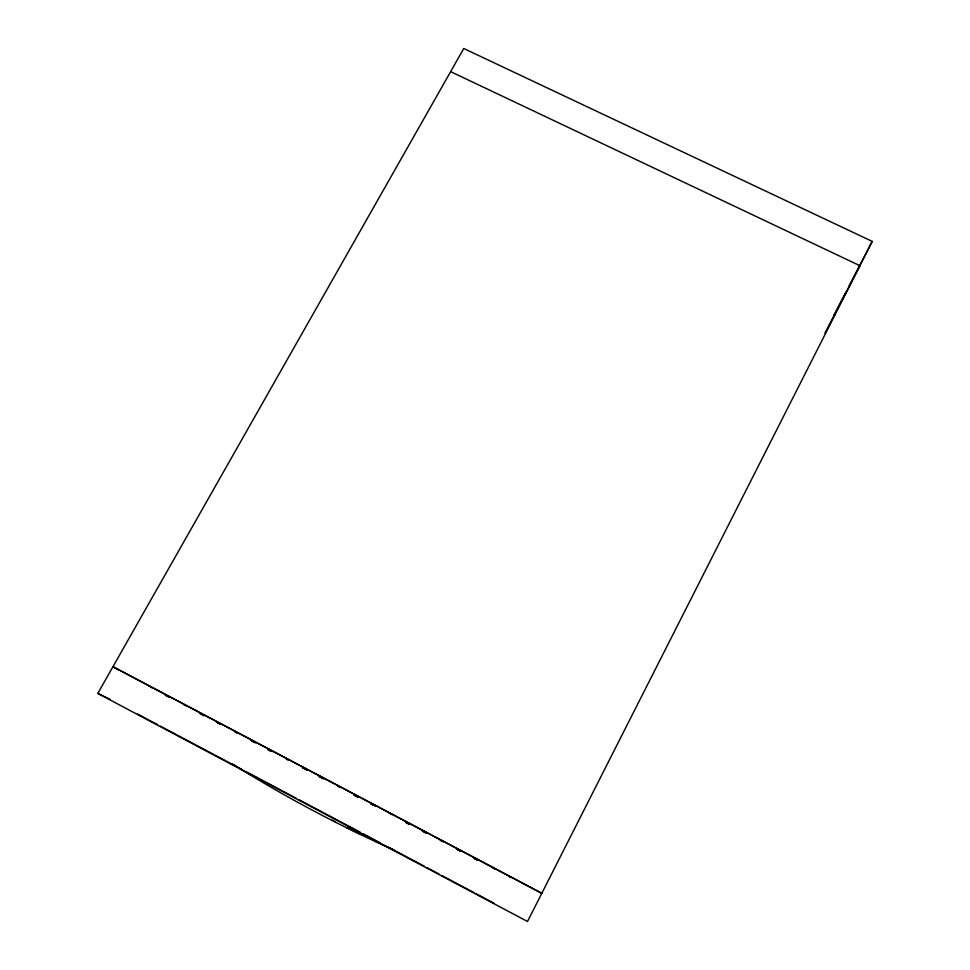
<?xml version="1.0" encoding="UTF-8"?>
<svg xmlns="http://www.w3.org/2000/svg" width="970" height="970" viewBox="0 0 970 970"><rect width="100%" height="100%" fill="white"/><g stroke="black" fill="none" stroke-linecap="round" stroke-linejoin="round"><path stroke-width="1.45" d="M872.2 241.397L527.51 921.5L97.8 693.417L463.769 48.5L872.2 241.397L849.247 285.677M834.636 313.856L845.767 292.382M824.912 333.086L859.893 265.695L450.638 71.647M858.608 265.622L859.662 266.132M833.751 314.656L834.806 315.165M97.8 693.417L110.034 699.285M164.876 694.641L169.677 697.054M183.585 704.523L186.252 705.93M200.16 713.277L204.427 715.411M216.225 721.765L220.99 724.287M234.982 731.671L237.662 733.09M251.048 740.171L255.716 742.632M267.744 748.986L272.594 751.423M286.441 758.867L289.121 760.274M302.47 767.331L307.296 769.889M319.372 776.145L323.847 778.631M354.123 794.503L358.585 796.976M370.601 803.33L375.511 805.803M388.873 812.86L391.977 814.618M405.339 821.675L410.431 824.367M422.289 830.514L426.703 832.975M457.04 848.871L461.441 851.32M473.372 857.625L477.47 859.784M491.79 867.228L494.833 868.962M165.652 695.247L168.331 696.666M199.893 713.338L203.894 715.46M216.54 722.141L220.566 724.263M234.631 731.695L237.298 733.102M251.363 740.534L255.389 742.656M268.035 749.337L272.036 751.459M286.186 758.928L288.866 760.347M302.773 767.694L306.775 769.804M319.676 776.618L323.689 778.74M337.512 786.039L340.179 787.458M354.499 795.024L358.512 797.146M370.564 803.512L374.917 805.803M405.387 821.905L409.655 824.16M422.799 831.108L425.684 832.636M440.21 840.311L443.06 841.814M457.622 849.502L460.423 850.981M473.7 858.001L477.786 860.16M200.014 713.593L204.027 715.714M217.389 722.783L220.069 724.19M252.151 741.141L254.831 742.559M267.635 749.325L271.648 751.447M302.47 767.731L306.496 769.853M318.997 776.461L323.01 778.583M354.729 795.339L357.409 796.758M371.134 804.009L373.814 805.415M405.896 822.378L408.564 823.785M421.938 830.853L425.951 832.963M456.7 849.211L460.701 851.333M473.99 858.353L476.755 859.808M268.229 749.834L270.909 751.241M353.892 795.085L357.906 797.207M406.078 822.669L408.758 824.076M137.594 714.078L157.601 724.699M160.268 726.106L241.651 769.307M245.652 771.429L296.347 798.334M299.015 799.753L360.391 832.321M363.059 833.739L380.398 842.942M388.412 847.186L424.423 866.307M427.091 867.726L439.107 874.103M441.774 875.51L473.796 892.509M476.464 893.928L493.803 903.131M114.23 667.53L118.231 669.676M148.519 685.838L152.472 688.057M165.409 695.163L168.707 697.018M509.201 876.334L510.171 877.462M393.844 849.926A1201.406 1064.927 8 0 1 238.753 767.888M236.231 766.312A1201.406 1064.927 8 0 1 232.436 763.948M387.382 846.859A1184.249 1051.759 8 0 1 381.938 844.361M379.209 843.112A1184.249 1051.759 8 0 1 375.147 841.22M360.27 834.164A1184.249 1051.759 8 0 1 346.848 827.592M334.856 821.541A1184.249 1051.759 8 0 1 332.201 820.183M541.818 893.273L112.956 666.717L541.781 893.346"/></g></svg>
